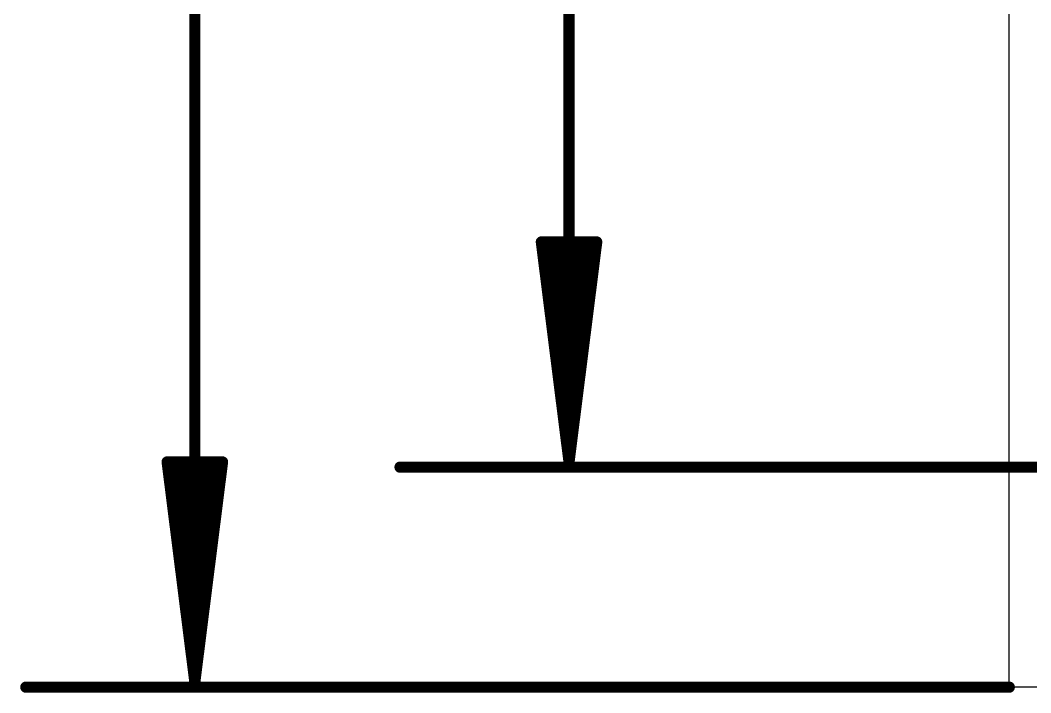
# Model space of a CAD drawing. Extents: x -11.8 to 18.1, y -9.3 to 37.4.
# Drawn here: x -11.41 to 0.25, y -0.07 to 7.7 of the extents above; entities that cross this region are included whole.
import ezdxf

# ---------------------------------------------------------------- set-up
doc = ezdxf.new("R2010")
doc.units = 0
doc.layers.add('20', color=53, linetype='CONTINUOUS')

msp = doc.modelspace()

# ---------------------------------------------------------------- linework, layer by layer
at = {"layer": '20'}
for p, q in [((0, 0), (0, 30.48)), ((17.78, 0), (0, 0))]:
    msp.add_line(p, q, dxfattribs=at)
at = {"layer": '20', "const_width": 0.13}
for points in [[(-9.398, 0.065), (-9.398, 30.415)], [(-5.08, 2.605), (-5.08, 27.875)], [(-5.08, 2.605), (-5.3992, 5.14)], [(-5.3992, 5.14), (-4.7608, 5.14)], [(-5.08, 2.605), (-5.34, 5.14)], [(-5.08, 2.605), (-5.21, 5.14)], [(-4.7608, 5.14), (-5.08, 2.605)], [(-4.95, 5.14), (-5.08, 2.605)], [(-4.82, 5.14), (-5.08, 2.605)], [(-9.398, 0.065), (-9.7172, 2.6)], [(-9.7172, 2.6), (-9.0788, 2.6)], [(-9.398, 0.065), (-9.658, 2.6)], [(-9.398, 0.065), (-9.528, 2.6)], [(-9.0788, 2.6), (-9.398, 0.065)], [(-9.268, 2.6), (-9.398, 0.065)], [(-9.138, 2.6), (-9.398, 0.065)], [(8.89, 2.54), (-7.03, 2.54)], [(0, 0), (-11.348, 0)]]:
    msp.add_lwpolyline(points, dxfattribs=at)
at = {"layer": '20', "const_width": 0.065}
for points in [[(-5.367, 5.1441, 1), (-5.4315, 5.1359)], [(-5.3992, 5.1725, 1), (-5.3992, 5.1075)], [(-5.3077, 5.1433, 1), (-5.3723, 5.1367)], [(-5.1775, 5.1417, 1), (-5.2425, 5.1383)], [(-4.9175, 5.1383, 1), (-4.9825, 5.1417)], [(-4.7877, 5.1367, 1), (-4.8523, 5.1433)], [(-4.7285, 5.1359, 1), (-4.793, 5.1441)], [(-4.7608, 5.1075, 1), (-4.7608, 5.1725)], [(-9.685, 2.6041, 1), (-9.7495, 2.5959)], [(-9.7172, 2.6325, 1), (-9.7172, 2.5675)], [(-9.6257, 2.6033, 1), (-9.6903, 2.5967)], [(-9.4955, 2.6017, 1), (-9.5605, 2.5983)], [(-9.2355, 2.5983, 1), (-9.3005, 2.6017)], [(-9.1057, 2.5967, 1), (-9.1703, 2.6033)], [(-9.0465, 2.5959, 1), (-9.111, 2.6041)], [(-9.0788, 2.5675, 1), (-9.0788, 2.6325)], [(-7.03, 2.5725, 1), (-7.03, 2.5075)], [(-5.1122, 2.6091, 1), (-5.0478, 2.6009)], [(-5.1123, 2.6083, 1), (-5.0477, 2.6017)], [(-5.1125, 2.6033, 1), (-5.0475, 2.6067)], [(-5.1125, 2.6067, 1), (-5.0475, 2.6033)], [(-5.1125, 2.605, 1), (-5.0475, 2.605)], [(-5.1123, 2.6017, 1), (-5.0477, 2.6083)], [(-5.1122, 2.6009, 1), (-5.0478, 2.6091)], [(-11.348, 0.0325, 1), (-11.348, -0.0325)], [(-9.4302, 0.0691, 1), (-9.3658, 0.0609)], [(-9.4303, 0.0683, 1), (-9.3657, 0.0617)], [(-9.4305, 0.0633, 1), (-9.3655, 0.0667)], [(-9.4305, 0.0667, 1), (-9.3655, 0.0633)], [(-9.4305, 0.065, 1), (-9.3655, 0.065)], [(-9.4303, 0.0617, 1), (-9.3657, 0.0683)], [(-9.4302, 0.0609, 1), (-9.3658, 0.0691)], [(0, -0.0325, 1), (0, 0.0325)]]:
    msp.add_lwpolyline(points, format="xyb", dxfattribs=at)

doc.saveas('drawing.dxf')
